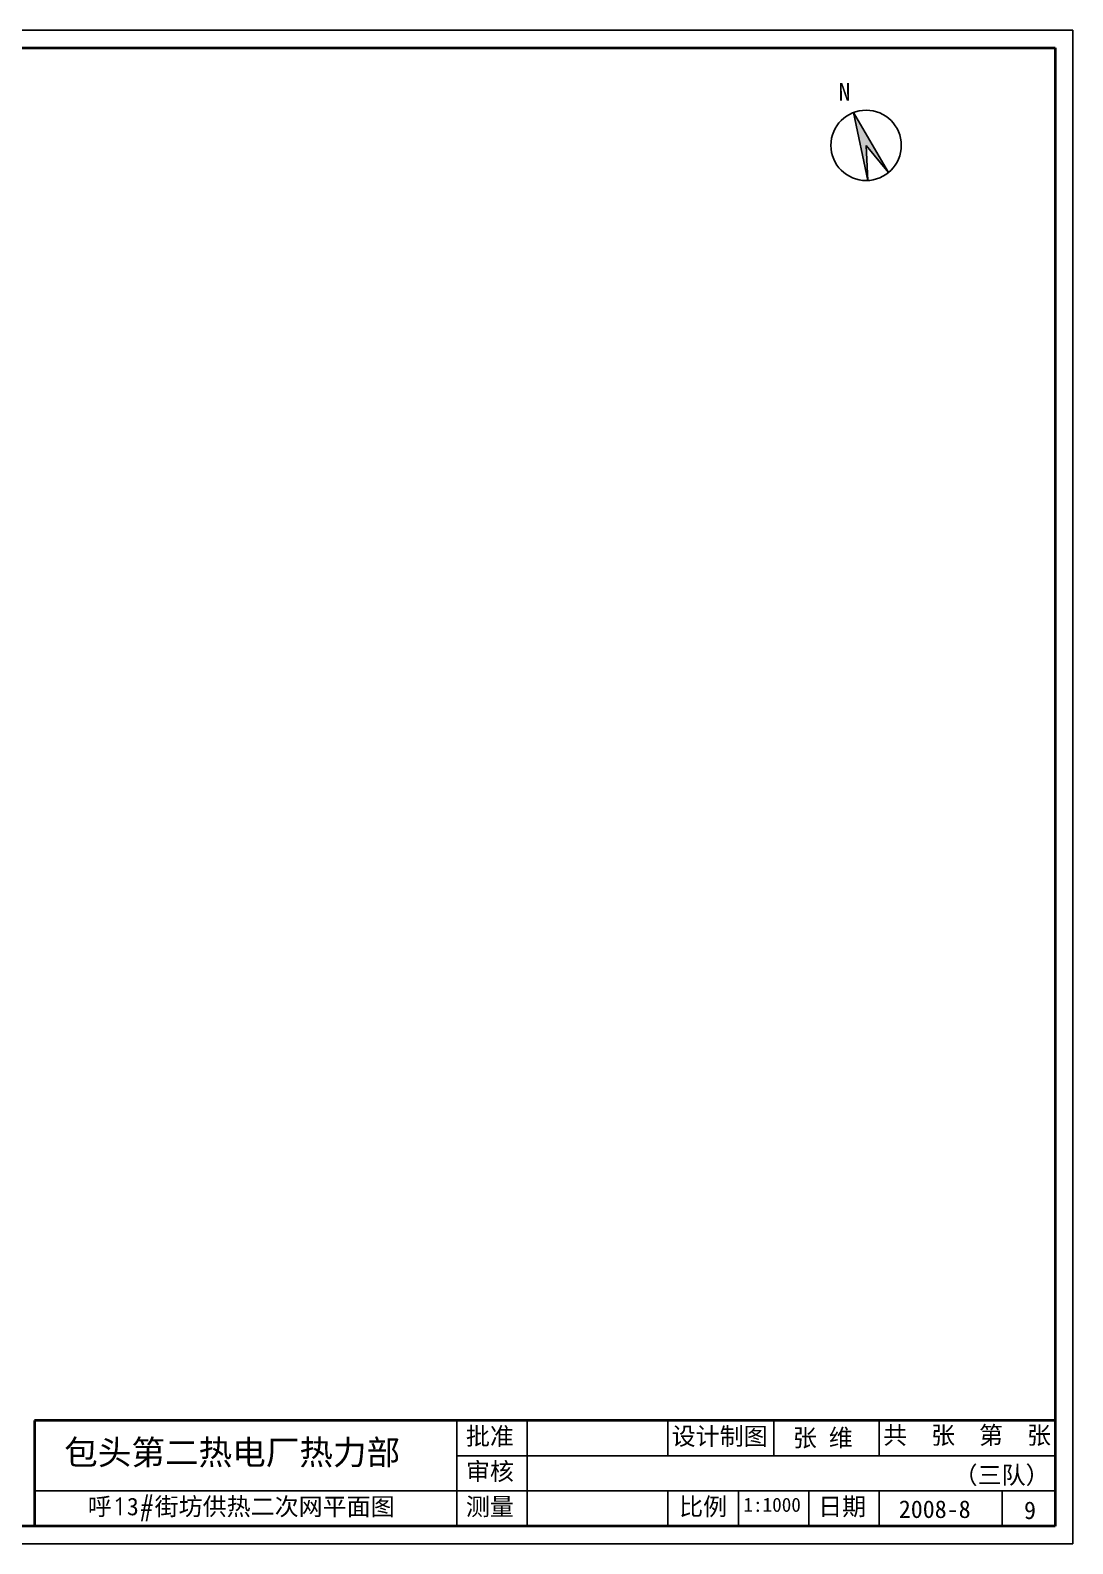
# Model space of a CAD drawing. Header units: millimetres. Extents: x 710 to 1314, y 285 to 715.
# Drawn here: x 1018 to 1314.2, y 285.3 to 715.3 of the extents above; entities that cross this region are included whole.
import ezdxf

# ---------------------------------------------------------------- set-up
doc = ezdxf.new("R2010")
doc.units = ezdxf.units.MM
doc.layers.add('标注', color=7, linetype='Continuous', lineweight=18)
doc.layers.add('边线', color=1, linetype='Continuous')

msp = doc.modelspace()

# ---------------------------------------------------------------- hatches: boundary and pattern name
msp.add_hatch(color=256).paths.add_polyline_path([(1251.89, 691.98), (1255.96, 672.66), (1255.48, 682.65), (1261.82, 674.92)])

# ---------------------------------------------------------------- linework, layer by layer
at = {"lineweight": 40}
for p, q in [((715.18, 710.35), (1309.18, 710.35)), ((1309.18, 710.35), (1309.18, 290.35)), ((1309.18, 320.35), (1019.18, 320.35)), ((1019.18, 320.35), (1019.18, 290.35)), ((1309.18, 290.35), (715.18, 290.35))]:
    msp.add_line(p, q, dxfattribs=at)
for p, q in [((1251.89, 691.98), (1255.96, 672.66)), ((1251.89, 691.98), (1261.82, 674.92)), ((1255.96, 672.66), (1255.48, 682.65)), ((1261.82, 674.92), (1255.48, 682.65)), ((1139.18, 320.35), (1139.18, 290.35)), ((1159.18, 320.35), (1159.18, 290.35)), ((1199.18, 320.35), (1199.18, 310.35)), ((1229.22, 320.35), (1229.22, 310.35)), ((1259.18, 320.35), (1259.18, 310.35)), ((1309.18, 310.35), (1139.18, 310.35)), ((1309.18, 300.35), (1019.18, 300.35)), ((1199.18, 300.35), (1199.18, 290.35)), ((1219.18, 300.35), (1219.18, 290.35)), ((1239.18, 300.35), (1239.18, 290.35)), ((1259.18, 300.35), (1259.18, 290.35)), ((1294.18, 300.35), (1294.18, 290.35))]:
    msp.add_line(p, q)
msp.add_circle((1255.48, 682.65), 10)
at = {"layer": '边线'}
for p, q in [((710.18, 715.35), (1314.18, 715.35)), ((1314.18, 715.35), (1314.18, 285.35)), ((1314.18, 285.35), (710.18, 285.35))]:
    msp.add_line(p, q, dxfattribs=at)

# ---------------------------------------------------------------- texts
at = {"attachment_point": 1}
for s, insert, char_height, width in [('N', (1247.63, 700.39), 5, 13.437), ('{\\fFangSong_GB2312|b0|i0|c134|p49;批准}', (1141.77, 318.41), 5, 88.5221), ('{\\fFangSong_GB2312|b0|i0|c134|p49;设计制图}', (1200.24, 318.41), 5, 88.5221), ('{\\fFangSong_GB2312|b0|i0|c134|p49;共  张  第  张}', (1260.32, 318.68), 5, 88.5221), ('{\\fSimHei|b0|i0|c134|p2;包头第二热电厂热力部}', (1027.63, 314.81), 7, 133.3392), ('{\\fFangSong_GB2312|b0|i0|c134|p49;审核}', (1141.77, 308.41), 5, 88.5221), ('{\\fSimSun|b0|i0|c134|p6;呼\\Ftxt.shx|c1;1}3{\\Ftxt.shx|c1;#\\fSimSun|b0|i0|c134|p6;街坊\\fSimSun|b0|i0|c134|p54;供热二次网平面图}', (1034.33, 298.43), 5, 138.7863), ('{\\fFangSong_GB2312|b0|i0|c134|p49;测量}', (1141.77, 298.41), 5, 88.5221), ('{\\fFangSong_GB2312|b0|i0|c134|p49;比例}', (1202.36, 298.41), 5, 88.5221), ('{\\fFangSong_GB2312|b0|i0|c134|p49;日期}', (1241.85, 298.41), 5, 88.5221)]:
    msp.add_mtext(s, dxfattribs=dict(at, insert=insert, char_height=char_height, width=width))
at = {"layer": '标注', "char_height": 5, "attachment_point": 1}
for s, insert, width in [('{\\fKaiTi_GB2312|b0|i0|c134|p49;张 维}', (1234.67, 317.96), 30.3874), ('{\\fKaiTi_GB2312|b0|i0|c134|p49;（三队）}', (1280.34, 307.36), 30.3874), ('{\\H0.8x;1:1000}', (1220.62, 298.42), 42.6517), ('2008-8', (1264.77, 297.67), 42.6517), ('9', (1300.35, 297.36), 42.6517)]:
    msp.add_mtext(s, dxfattribs=dict(at, insert=insert, width=width))

doc.saveas('drawing.dxf')
